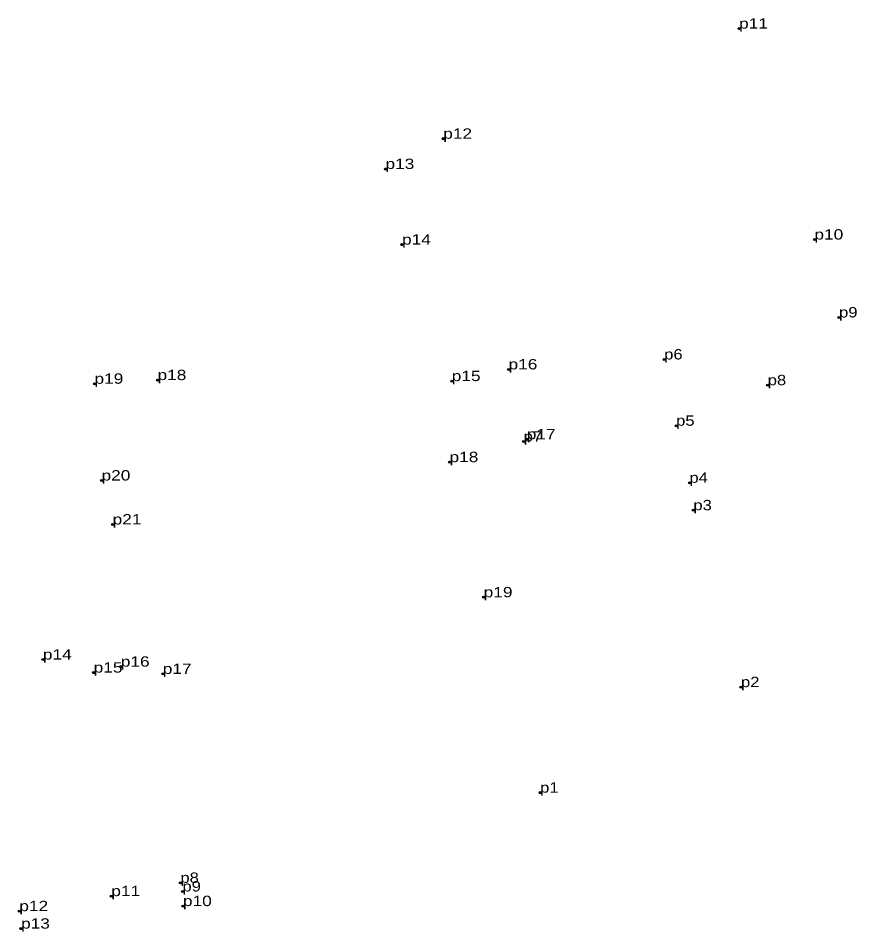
# Model space of a CAD drawing. Header units: metres. Extents: x 547569 to 552344, y 1836673 to 1839097.
# Drawn here: x 547919.9 to 548065.7, y 1836672.8 to 1836831.7 of the extents above; entities that cross this region are included whole.
import ezdxf

# ---------------------------------------------------------------- set-up
doc = ezdxf.new("R2010")
doc.units = ezdxf.units.M
doc.header["$LTSCALE"] = 0.72
doc.header["$PDMODE"] = 32
doc.header["$PDSIZE"] = 0.36
doc.layers.add('12', color=7, linetype='Continuous')
doc.layers.add('7', color=7, linetype='Continuous')

msp = doc.modelspace()

# ---------------------------------------------------------------- linework, layer by layer
at = {"layer": '7'}
for p in [(548045.28, 1836829.9), (547993.82, 1836810.75), (547983.77, 1836805.47), (548058.39, 1836793.2), (547986.65, 1836792.32), (548062.67, 1836779.65), (548032.25, 1836772.34), (548005.18, 1836770.61), (547933.15, 1836768.11), (547944.13, 1836768.75), (547995.3, 1836768.58), (548050.26, 1836767.86), (548034.33, 1836760.81), (548007.81, 1836758.05), (548008.35, 1836758.45), (547994.91, 1836754.48), (547934.38, 1836751.28), (548036.64, 1836750.88), (548037.33, 1836746.11), (547936.31, 1836743.63), (548000.85, 1836730.97), (547924.18, 1836720.13), (547937.73, 1836718.89), (547933.01, 1836717.86), (547945.03, 1836717.63), (548045.61, 1836715.33), (548010.67, 1836696.97), (547948.1, 1836681.28), (547936.08, 1836678.97), (547948.45, 1836679.78), (547948.54, 1836677.23), (547920.08, 1836676.36), (547920.38, 1836673.32)]:
    msp.add_point(p, dxfattribs=at)

# ---------------------------------------------------------------- texts
at = {"layer": '12'}
for s, width, p in [('p11', 1.25, (548045.28, 1836829.9)), ('p12', 1.25, (547993.82, 1836810.74)), ('p13', 1.25, (547983.77, 1836805.48)), ('p10', 1.25, (548058.38, 1836793.2)), ('p14', 1.25, (547986.65, 1836792.32)), ('p9', 1.2, (548062.67, 1836779.65)), ('p6', 1.2, (548032.25, 1836772.34)), ('p16', 1.25, (548005.18, 1836770.61)), ('p19', 1.25, (547933.15, 1836768.11)), ('p18', 1.25, (547944.12, 1836768.75)), ('p15', 1.25, (547995.3, 1836768.58)), ('p8', 1.2, (548050.26, 1836767.86)), ('p5', 1.2, (548034.33, 1836760.81)), ('p7', 1.2, (548007.81, 1836758.05)), ('p17', 1.25, (548008.35, 1836758.45)), ('p18', 1.25, (547994.91, 1836754.48)), ('p20', 1.25, (547934.38, 1836751.28)), ('p4', 1.2, (548036.64, 1836750.88)), ('p3', 1.2, (548037.33, 1836746.11)), ('p21', 1.25, (547936.31, 1836743.63)), ('p19', 1.25, (548000.85, 1836730.96)), ('p14', 1.25, (547924.18, 1836720.12)), ('p16', 1.25, (547937.73, 1836718.89)), ('p15', 1.25, (547933.01, 1836717.86)), ('p17', 1.25, (547945.03, 1836717.63)), ('p2', 1.2, (548045.61, 1836715.33)), ('p1', 1.2, (548010.67, 1836696.97)), ('p8', 1.2, (547948.1, 1836681.28)), ('p11', 1.25, (547936.08, 1836678.97)), ('p9', 1.2, (547948.45, 1836679.78)), ('p10', 1.25, (547948.54, 1836677.24)), ('p12', 1.25, (547920.08, 1836676.36)), ('p13', 1.25, (547920.38, 1836673.32))]:
    msp.add_text(s, height=1.8, dxfattribs=dict(at, width=width)).set_placement(p)

doc.saveas('drawing.dxf')
